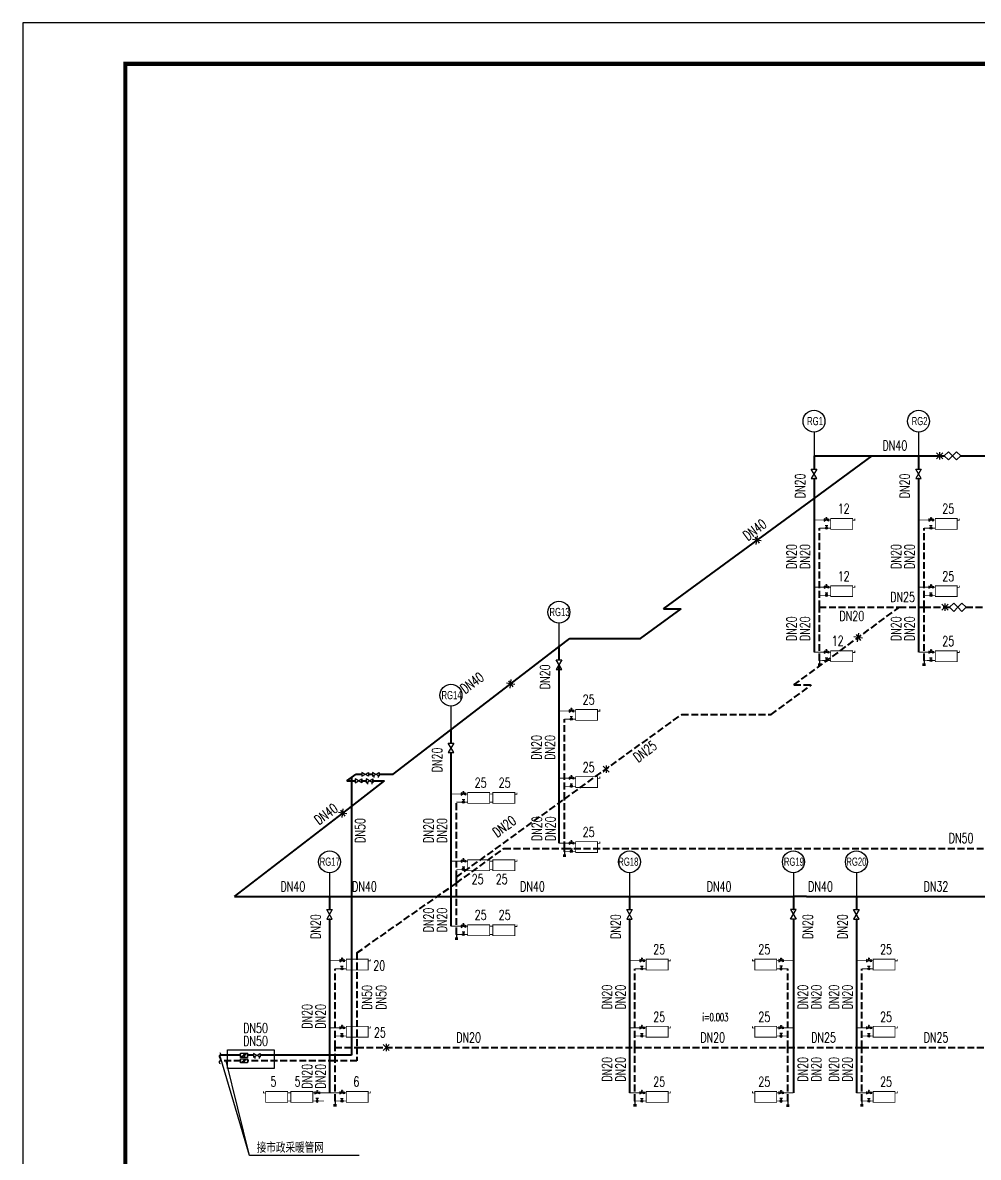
# Model space of a CAD drawing. Extents: x -37230 to 424755, y -141014 to 127947.
# Drawn here: x 51635 to 86515, y -48025 to -6619 of the extents above; entities that cross this region are included whole.
import ezdxf

# ---------------------------------------------------------------- set-up
doc = ezdxf.new("R2010")
doc.units = 0
doc.header["$LTSCALE"] = 1000
doc.header["$MEASUREMENT"] = 0
for name, pattern in [('CONTINOUS', [2000000.0, 1000000.0, 1000000.0]), ('DASH', [0.35, 0.25, -0.1]), ('DASHED2', [0.375, 0.25, -0.125])]:
    doc.linetypes.add(name, pattern=pattern)
for name, color, linetype in [('DIM-暖供水', 3, 'Continuous'), ('DIM_SYMB', 3, 'Continuous'), ('EQ-TH', 7, 'Continuous'), ('PUB_Title(图框)', 130, 'Continuous'), ('TH_TEXT', 7, 'Continuous'), ('TWT_TITLE', 7, 'Continuous'), ('VALVE-暖供水', 7, 'Continuous'), ('VALVE-暖回水', 7, 'Continuous'), ('暖-分户-平面图-供水-管线', 1, 'Continuous'), ('暖-分户-平面图-回水-管线', 4, 'DASHED2'), ('暖-垂直-平面图-供水-立管标注', 7, 'ByLayer'), ('暖-垂直-平面图-供水-管线上设备', 3, 'ByLayer'), ('暖-垂直-系统图-散热器', 4, 'Continuous'), ('设备以及附件层', 7, 'Continuous')]:
    doc.layers.add(name, color=color, linetype=linetype)
doc.layers.add('PIPE-暖供水', color=1, linetype='Continuous', lineweight=40)
doc.layers.add('PIPE-暖回水', color=2, linetype='DASH', lineweight=40)
doc.styles.add('_TCH_DIM', font='SIMPLEX', dxfattribs={"bigfont": 'GBCBIG'})
doc.styles.add('_THVAC_DIM', font='SIMPLEX', dxfattribs={"width": 0.8, "height": 3.5, "bigfont": 'HZTXT'})
doc.styles.add('HC_INT', font='HC_HZ.shx', dxfattribs={"width": 0.7, "bigfont": 'HC_TXT.SHX'})

# ---------------------------------------------------------------- blocks, each defined once
blk = doc.blocks.new('IHVAC2D_DWGLIB_HCNTLIB_NTDWGLIB_SYSLIB_00000018.DWG')
at = {"color": 0, "linetype": 'CONTINOUS'}
for p, q in [((-2, 1), (-2, -1)), ((0, 0), (-2, 1)), ((-2, -1), (0, 0)), ((-0.4, 2.1), (0.4, 2.1)), ((-0.4, 1.2), (0.4, 1.2)), ((0, 0), (0, 1.2)), ((0, 0), (2, 1)), ((2, -1), (0, 0)), ((2, 1), (2, -1))]:
    blk.add_line(p, q, dxfattribs=at)
at = {"color": 0}
for p, q in [((-0.4, 2.1), (-0.4, 1.2)), ((0.4, 2.1), (0.4, 1.2))]:
    blk.add_line(p, q, dxfattribs=at)
blk = doc.blocks.new('EQUIPLIB_VALVE_PIPEVALVE_00000035.DWG')
h = blk.add_hatch(color=0)
edge = h.paths.add_edge_path()
edge.add_arc((0, 0), 0.756, 0, 360)
at = {"color": 0, "linetype": 'CONTINOUS'}
for p, q in [((-0.97, 1.9), (0.97, 1.9)), ((0, 1.9), (0, 0))]:
    blk.add_line(p, q, dxfattribs=at)
at = {"color": 0}
blk.add_circle((0, 0), 0.756, dxfattribs=at)
blk = doc.blocks.new('$VALVE$00000833')
for p, q in [((0, 0), (0, -133)), ((50, -133), (-50, -133)), ((50, -183), (-50, -183))]:
    blk.add_line(p, q)
blk.add_point((0, 0))
blk = doc.blocks.new('我')
at = {"layer": 'TWT_TITLE'}
blk.add_lwpolyline([(-144001, -68537), (-54901, -68537), (-54901, -5537), (-144001, -5537)], close=True, dxfattribs=at)
at = {"layer": 'TWT_TITLE', "const_width": 150}
blk.add_lwpolyline([(-140251, -67037), (-56401, -67037), (-56401, -7037), (-140251, -7037)], close=True, dxfattribs=at)
blk = doc.blocks.new('$VALVE$00000295')
blk.add_lwpolyline([(-125, 72), (-125, -72), (125, 72), (125, -72), (-125, 72)])
for p in [(-125, 0), (125, 0)]:
    blk.add_point(p)
blk = doc.blocks.new('$VALVE$00000780')
at = {"layer": '设备以及附件层'}
for points in [[(-37, -37), (37, 37)], [(37, -37), (-37, 37)], [(0, 45), (0, -45)]]:
    blk.add_lwpolyline(points, dxfattribs=at)
blk = doc.blocks.new('$VALVE$00000440')
for points in [[(-75, -75), (0, 0), (-75, 75), (-150, 0)], [(75, -75), (150, 0), (75, 75), (0, 0)]]:
    blk.add_lwpolyline(points, close=True)
for p in [(-150, 0), (150, 0)]:
    blk.add_point(p)
blk = doc.blocks.new('$VALVE$00000929')
blk.add_lwpolyline([(-125, -72), (125, 72), (125, -72), (-125, 72)], close=True)
for points in [[(-80, -46), (-80, -116)], [(80, -46), (80, -116)]]:
    blk.add_lwpolyline(points)
for p in [(-125, 0), (125, 0)]:
    blk.add_point(p)
blk = doc.blocks.new('$VALVE$00000898')
blk.add_lwpolyline([(128, 74), (-128, -74), (-128, 74)], close=True)
blk.add_lwpolyline([(128, 74), (128, -74), (-128, -74)])
at = {"const_width": 50}
blk.add_lwpolyline([(0, 25, -1), (0, -25, -1)], format="xyb", close=True, dxfattribs=at)
for p in [(-128, 0), (128, 0)]:
    blk.add_point(p)
blk = doc.blocks.new('$ThvacSys$00000040')
at = {"elevation": 0}
blk.add_lwpolyline([(7, -101, -0.575183), (0, 0, 0.604745), (-11, 101, 16.924828)], format="xyb", dxfattribs=at)

msp = doc.modelspace()

# ---------------------------------------------------------------- linework, layer by layer
at = {"color": 3}
for p, q in [((80518.1, -21562.6), (80518.1, -22425.5)), ((84333.6, -21562.6), (84333.6, -22425.5)), ((71207.8, -28530.4), (71207.8, -29393.3)), ((67266.9, -31562.1), (67266.9, -32425)), ((62835.4, -37642.4), (62835.4, -38505.3)), ((73783.3, -37642.4), (73783.3, -38505.3)), ((79766.3, -37642.4), (79766.3, -38505.3)), ((82065.6, -37642.4), (82065.6, -38505.3))]:
    msp.add_line(p, q, dxfattribs=at)
msp.add_lwpolyline([(59113.3, -44099), (60808.4, -44099), (60808.4, -44781.7), (59113.3, -44781.7)], close=True)
at = {"layer": 'DIM-暖供水'}
msp.add_lwpolyline([(76169.6, -43164.6, 0, 0, 0), (77469.6, -43164.6, 53.3, 0, 0), (77669.6, -43164.6, 0, 0, 0)], format="xyseb", dxfattribs=at)
at = {"layer": 'DIM_SYMB', "color": 3}
for points in [[(63915.8, -47953.6), (59915.6, -47953.6), (58832.6, -44303.7)], [(63915.8, -47953.6), (59915.6, -47953.6), (59062.9, -44503.7)]]:
    msp.add_lwpolyline(points, dxfattribs=at)
at = {"layer": 'PIPE-暖供水', "linetype": 'Continuous'}
for p, q in [((80518.1, -22425.5), (80518.1, -22907)), ((80518.1, -22425.5), (82636.5, -22425.5)), ((80518.1, -23978.2), (82636.5, -22425.5)), ((82636.5, -22425.5), (83930.4, -22425.5)), ((83930.4, -22425.5), (84261.2, -22425.5)), ((84261.2, -22425.5), (84333.6, -22425.5)), ((84333.6, -22425.5), (84333.6, -22907)), ((84333.6, -22425.5), (85274.2, -22425.5)), ((85874.2, -22425.5), (91238, -22425.5)), ((80518.1, -23257.5), (80518.1, -23978.2)), ((84333.6, -23257.5), (84333.6, -29593.4)), ((75021, -28007.3), (80518.1, -23978.2)), ((80518.1, -23978.2), (80518.1, -29593.4)), ((74190.7, -29090.8), (75668.9, -28007.3)), ((75021, -28007.3), (75668.9, -28007.3)), ((67266.9, -32425), (71207.8, -29393.3)), ((71207.8, -29393.3), (71601, -29090.8)), ((71207.8, -29364.2), (71207.8, -29393.3)), ((71207.8, -29393.3), (71207.8, -29874.1)), ((71601, -29090.8), (74190.7, -29090.8)), ((71207.8, -30079.2), (71207.8, -36561.2)), ((65156.1, -34048.8), (67266.9, -32425)), ((67266.9, -32425), (67266.9, -32906.5)), ((67266.9, -33257.1), (67266.9, -38505.3)), ((63461.1, -34288.8), (63632.2, -34168.8)), ((63461.1, -34288.8), (63632.2, -34288.8)), ((63632.2, -34168.8), (63803.4, -34048.8)), ((63632.2, -34168.8), (63632.2, -34288.8)), ((63632.2, -34288.8), (63767.3, -34288.8)), ((63632.2, -35221.2), (64844.1, -34288.8)), ((63632.2, -34288.8), (63632.2, -35221.2)), ((63803.4, -34048.8), (64008.6, -34048.8)), ((64017.7, -34288.8), (64170.2, -34288.8)), ((64259, -34048.8), (64402, -34048.8)), ((64420.6, -34288.8), (64844.1, -34288.8)), ((64652.4, -34048.8), (65156.1, -34048.8)), ((59363.2, -38505.3), (63632.2, -35221.2)), ((63632.2, -35221.2), (63632.2, -38505.3)), ((59363.2, -38505.3), (61943.9, -38505.3)), ((61943.9, -38505.3), (62432.2, -38505.3)), ((62432.2, -38505.3), (62763, -38505.3)), ((62763, -38505.3), (62835.4, -38505.3)), ((62835.4, -38505.3), (62835.4, -38986.8)), ((62835.4, -38505.3), (63632.2, -38505.3)), ((63632.2, -38505.3), (67266.9, -38505.3)), ((63632.2, -38505.3), (63632.2, -44303.7)), ((67266.9, -38505.3), (67266.9, -39592.9)), ((67266.9, -38505.3), (73380.1, -38505.3)), ((73380.1, -38505.3), (73710.9, -38505.3)), ((73710.9, -38505.3), (73783.3, -38505.3)), ((73783.3, -38505.3), (73783.3, -38986.8)), ((73783.3, -38505.3), (79766.3, -38505.3)), ((79766.3, -38505.3), (79766.3, -38986.8)), ((80241.9, -38505.3), (79766.3, -38505.3)), ((80241.9, -38505.3), (81590, -38505.3)), ((81590, -38505.3), (82065.6, -38505.3)), ((82065.6, -38505.3), (82065.6, -38986.8)), ((82065.6, -38505.3), (88048.6, -38505.3)), ((62835.4, -39337.4), (62835.4, -44303.7)), ((73783.3, -39337.4), (73783.3, -45673.2)), ((79766.3, -39337.4), (79766.3, -45673.2)), ((82065.6, -39337.4), (82065.6, -45673.2)), ((59590.3, -44303.7), (58832.6, -44303.7)), ((60057.4, -44303.7), (59846.3, -44303.7)), ((62835.4, -44303.7), (60307.8, -44303.7)), ((63632.2, -44303.7), (62835.4, -44303.7)), ((62835.4, -44303.7), (62835.4, -45673.2))]:
    msp.add_line(p, q, dxfattribs=at)
at = {"layer": 'PIPE-暖回水', "linetype": 'DASH'}
for p, q in [((80717.5, -27952.1), (80717.5, -25065.4)), ((84533.1, -27952.1), (84533.1, -25065.4)), ((79783.3, -30780.7), (83635.6, -27952.1)), ((80717.5, -29893.4), (80717.5, -27952.1)), ((80717.5, -27952.1), (83635.6, -27952.1)), ((83635.6, -27952.1), (84533.1, -27952.1)), ((84533.1, -29893.4), (84533.1, -27952.1)), ((84533.1, -27952.1), (85468, -27952.1)), ((86068, -27952.1), (91038.5, -27952.1)), ((78953, -31864.2), (80431.2, -30780.7)), ((79783.3, -30780.7), (80431.2, -30780.7)), ((71407.2, -34952.6), (75691.9, -31864.2)), ((75691.9, -31864.2), (78953, -31864.2)), ((71407.2, -34952.6), (71407.2, -32033.2)), ((67466.3, -37803.5), (71407.2, -34952.6)), ((67466.3, -37803.5), (67466.3, -35065)), ((71407.2, -36752.7), (71407.2, -34952.6)), ((67466.3, -38015.5), (69200.4, -36752.7)), ((69200.4, -36752.7), (71407.2, -36752.7)), ((71407.2, -36861.2), (71407.2, -36752.7)), ((71407.2, -36752.7), (111872.7, -36752.7)), ((63832.2, -40567.1), (67466.3, -38015.5)), ((67466.3, -38015.5), (67466.3, -37803.5)), ((67466.3, -39892.9), (67466.3, -38015.5)), ((63832.2, -40567.1), (63832.2, -44013.8)), ((63034.9, -44013.8), (63034.9, -41145.2)), ((73982.7, -44013.8), (73982.7, -41145.2)), ((79566.8, -44013.8), (79566.8, -41145.2)), ((82265.1, -44013.8), (82265.1, -41145.2)), ((63034.9, -44013.8), (63832.2, -44013.8)), ((63034.9, -44503.7), (63034.9, -44013.8)), ((63832.2, -44013.8), (63832.2, -44503.7)), ((63832.2, -44013.8), (73982.7, -44013.8)), ((73982.7, -45973.2), (73982.7, -44013.8)), ((73982.7, -44013.8), (79566.8, -44013.8)), ((79566.8, -45973.2), (79566.8, -44013.8)), ((79566.8, -44013.8), (82265.1, -44013.8)), ((82265.1, -45973.2), (82265.1, -44013.8)), ((82265.1, -44013.8), (87849.2, -44013.8)), ((59590.3, -44503.7), (58832.6, -44503.7)), ((63034.9, -44503.7), (59846.3, -44503.7)), ((63034.9, -45973.2), (63034.9, -44503.7)), ((63832.2, -44503.7), (63034.9, -44503.7))]:
    msp.add_line(p, q, dxfattribs=at)
at = {"layer": '暖-分户-平面图-供水-管线', "lineweight": 40, "const_width": 30}
for points in [[(80890.7, -24767), (80518.1, -24767)], [(81120.7, -24767), (81050.7, -24767)], [(84706.2, -24767), (84333.6, -24767)], [(84936.2, -24767), (84866.2, -24767)], [(80890.7, -27219.2), (80518.1, -27219.2)], [(81120.7, -27219.2), (81050.7, -27219.2)], [(84706.2, -27219.2), (84333.6, -27219.2)], [(84936.2, -27219.2), (84866.2, -27219.2)], [(80890.7, -29593.4), (80518.1, -29593.4)], [(81120.7, -29593.4), (81050.7, -29593.4)], [(84706.2, -29593.4), (84333.6, -29593.4)], [(84936.2, -29593.4), (84866.2, -29593.4)], [(71580.4, -31734.8), (71207.8, -31734.8)], [(71810.4, -31734.8), (71740.4, -31734.8)], [(71580.4, -34187), (71207.8, -34187)], [(71810.4, -34187), (71740.4, -34187)], [(67639.5, -34766.5), (67266.9, -34766.5)], [(67869.5, -34766.5), (67799.5, -34766.5)], [(68789.6, -34766.5), (68674.4, -34766.5)], [(71580.4, -36561.2), (71207.8, -36561.2)], [(71810.4, -36561.2), (71740.4, -36561.2)], [(67639.5, -37218.7), (67266.9, -37218.7)], [(67869.5, -37218.7), (67799.5, -37218.7)], [(68789.6, -37218.7), (68674.4, -37218.7)], [(67639.5, -39592.9), (67266.9, -39592.9)], [(67869.5, -39592.9), (67799.5, -39592.9)], [(68789.6, -39592.9), (68674.4, -39592.9)], [(63208, -40846.8), (62835.4, -40846.8)], [(63438, -40846.8), (63368, -40846.8)], [(74155.9, -40846.8), (73783.3, -40846.8)], [(74385.9, -40846.8), (74315.9, -40846.8)], [(79163.7, -40846.8), (79233.7, -40846.8)], [(79393.7, -40846.8), (79766.3, -40846.8)], [(82438.2, -40846.8), (82065.6, -40846.8)], [(82668.2, -40846.8), (82598.2, -40846.8)], [(63208, -43299), (62835.4, -43299)], [(63438, -43299), (63368, -43299)], [(74155.9, -43299), (73783.3, -43299)], [(74385.9, -43299), (74315.9, -43299)], [(79163.7, -43299), (79233.7, -43299)], [(79393.7, -43299), (79766.3, -43299)], [(82438.2, -43299), (82065.6, -43299)], [(82668.2, -43299), (82598.2, -43299)], [(61312.7, -45673.2), (61427.9, -45673.2)], [(62232.8, -45673.2), (62302.8, -45673.2)], [(62462.8, -45673.2), (62835.4, -45673.2)], [(63208, -45673.2), (62835.4, -45673.2)], [(63438, -45673.2), (63368, -45673.2)], [(74155.9, -45673.2), (73783.3, -45673.2)], [(74385.9, -45673.2), (74315.9, -45673.2)], [(79163.7, -45673.2), (79233.7, -45673.2)], [(79393.7, -45673.2), (79766.3, -45673.2)], [(82438.2, -45673.2), (82065.6, -45673.2)], [(82668.2, -45673.2), (82598.2, -45673.2)]]:
    msp.add_lwpolyline(points, dxfattribs=at)
at = {"layer": '暖-分户-平面图-回水-管线', "const_width": 30}
for points in [[(80717.5, -25065.4), (80933, -25065.4)], [(80930.7, -25067), (80820.7, -25067)], [(81120.7, -25067), (81010.7, -25067)], [(84533.1, -25065.4), (84748.5, -25065.4)], [(84746.2, -25067), (84636.2, -25067)], [(84936.2, -25067), (84826.2, -25067)], [(80717.5, -27517.7), (80933, -27517.7)], [(80930.7, -27519.2), (80820.7, -27519.2)], [(81120.7, -27519.2), (81010.7, -27519.2)], [(84533.1, -27517.7), (84748.5, -27517.7)], [(84746.2, -27519.2), (84636.2, -27519.2)], [(84936.2, -27519.2), (84826.2, -27519.2)], [(80717.5, -29891.9), (80933, -29891.9)], [(80930.7, -29893.4), (80820.7, -29893.4)], [(81120.7, -29893.4), (81010.7, -29893.4)], [(84533.1, -29891.9), (84748.5, -29891.9)], [(84746.2, -29893.4), (84636.2, -29893.4)], [(84936.2, -29893.4), (84826.2, -29893.4)], [(71407.2, -32033.2), (71622.7, -32033.2)], [(71620.4, -32034.8), (71510.4, -32034.8)], [(71810.4, -32034.8), (71700.4, -32034.8)], [(71407.2, -34485.5), (71622.7, -34485.5)], [(71620.4, -34487), (71510.4, -34487)], [(71810.4, -34487), (71700.4, -34487)], [(67466.3, -35065), (67681.8, -35065)], [(67679.5, -35066.5), (67569.5, -35066.5)], [(67869.5, -35066.5), (67759.5, -35066.5)], [(68789.6, -35066.5), (68679.6, -35066.5)], [(71407.2, -36859.7), (71622.7, -36859.7)], [(71620.4, -36861.2), (71510.4, -36861.2)], [(71810.4, -36861.2), (71700.4, -36861.2)], [(67466.3, -37517.2), (67681.8, -37517.2)], [(67679.5, -37518.7), (67569.5, -37518.7)], [(67869.5, -37518.7), (67759.5, -37518.7)], [(68789.6, -37518.7), (68679.6, -37518.7)], [(67466.3, -39891.4), (67681.8, -39891.4)], [(67679.5, -39892.9), (67569.5, -39892.9)], [(67869.5, -39892.9), (67759.5, -39892.9)], [(68789.6, -39892.9), (68679.6, -39892.9)], [(63034.9, -41145.2), (63250.4, -41145.2)], [(63248, -41146.8), (63138, -41146.8)], [(63438, -41146.8), (63328, -41146.8)], [(73982.7, -41145.2), (74198.2, -41145.2)], [(74195.9, -41146.8), (74085.9, -41146.8)], [(74385.9, -41146.8), (74275.9, -41146.8)], [(79163.7, -41146.8), (79273.7, -41146.8)], [(79566.8, -41145.2), (79351.4, -41145.2)], [(79353.7, -41146.8), (79463.7, -41146.8)], [(82265.1, -41145.2), (82480.5, -41145.2)], [(82478.2, -41146.8), (82368.2, -41146.8)], [(82668.2, -41146.8), (82558.2, -41146.8)], [(63034.9, -43597.5), (63250.4, -43597.5)], [(63248, -43599), (63138, -43599)], [(63438, -43599), (63328, -43599)], [(73982.7, -43597.5), (74198.2, -43597.5)], [(74195.9, -43599), (74085.9, -43599)], [(74385.9, -43599), (74275.9, -43599)], [(79163.7, -43599), (79273.7, -43599)], [(79566.8, -43597.5), (79351.4, -43597.5)], [(79353.7, -43599), (79463.7, -43599)], [(82265.1, -43597.5), (82480.5, -43597.5)], [(82478.2, -43599), (82368.2, -43599)], [(82668.2, -43599), (82558.2, -43599)], [(61312.7, -45973.2), (61422.7, -45973.2)], [(62232.8, -45973.2), (62342.8, -45973.2)], [(62636, -45971.7), (62420.5, -45971.7)], [(62422.8, -45973.2), (62532.8, -45973.2)], [(63034.9, -45971.7), (63250.4, -45971.7)], [(63248, -45973.2), (63138, -45973.2)], [(63438, -45973.2), (63328, -45973.2)], [(73982.7, -45971.7), (74198.2, -45971.7)], [(74195.9, -45973.2), (74085.9, -45973.2)], [(74385.9, -45973.2), (74275.9, -45973.2)], [(79163.7, -45973.2), (79273.7, -45973.2)], [(79566.8, -45971.7), (79351.4, -45971.7)], [(79353.7, -45973.2), (79463.7, -45973.2)], [(82265.1, -45971.7), (82480.5, -45971.7)], [(82478.2, -45973.2), (82368.2, -45973.2)], [(82668.2, -45973.2), (82558.2, -45973.2)]]:
    msp.add_lwpolyline(points, dxfattribs=at)
at = {"layer": '暖-垂直-平面图-供水-立管标注', "color": 3}
for centre in [(80518.1, -21162.6), (84333.6, -21162.6), (71207.8, -28130.4), (67266.9, -31162.1), (62835.4, -37242.4), (73783.3, -37242.4), (79766.3, -37242.4), (82065.6, -37242.4)]:
    msp.add_circle(centre, 400, dxfattribs=at)
at = {"layer": '暖-垂直-系统图-散热器', "const_width": 30}
for points in [[(81128.7, -24715.2), (81128.7, -25110), (81928.7, -25110), (81928.7, -24715.2), (81128.7, -24715.2)], [(81928.7, -24775.2), (82008.7, -24775.2), (82008.7, -24715.2)], [(84944.3, -24715.2), (84944.3, -25110), (85744.3, -25110), (85744.3, -24715.2), (84944.3, -24715.2)], [(85744.3, -24775.2), (85824.3, -24775.2), (85824.3, -24715.2)], [(81128.7, -27167.4), (81128.7, -27562.2), (81928.7, -27562.2), (81928.7, -27167.4), (81128.7, -27167.4)], [(81928.7, -27227.4), (82008.7, -27227.4), (82008.7, -27167.4)], [(84944.3, -27167.4), (84944.3, -27562.2), (85744.3, -27562.2), (85744.3, -27167.4), (84944.3, -27167.4)], [(85744.3, -27227.4), (85824.3, -27227.4), (85824.3, -27167.4)], [(81128.7, -29541.6), (81128.7, -29936.4), (81928.7, -29936.4), (81928.7, -29541.6), (81128.7, -29541.6)], [(81928.7, -29601.6), (82008.7, -29601.6), (82008.7, -29541.6)], [(84944.3, -29541.6), (84944.3, -29936.4), (85744.3, -29936.4), (85744.3, -29541.6), (84944.3, -29541.6)], [(85744.3, -29601.6), (85824.3, -29601.6), (85824.3, -29541.6)], [(71818.4, -31683), (71818.4, -32077.8), (72618.4, -32077.8), (72618.4, -31683), (71818.4, -31683)], [(72618.4, -31743), (72698.4, -31743), (72698.4, -31683)], [(71818.4, -34135.2), (71818.4, -34530), (72618.4, -34530), (72618.4, -34135.2), (71818.4, -34135.2)], [(72618.4, -34195.2), (72698.4, -34195.2), (72698.4, -34135.2)], [(67877.5, -34714.7), (67877.5, -35109.5), (68677.5, -35109.5), (68677.5, -34714.7), (67877.5, -34714.7)], [(68797.7, -34714.7), (68797.7, -35109.5), (69597.7, -35109.5), (69597.7, -34714.7), (68797.7, -34714.7)], [(69596.1, -34774.7), (69676.1, -34774.7), (69676.1, -34714.7)], [(71818.4, -36509.4), (71818.4, -36904.2), (72618.4, -36904.2), (72618.4, -36509.4), (71818.4, -36509.4)], [(72618.4, -36569.4), (72698.4, -36569.4), (72698.4, -36509.4)], [(67877.5, -37166.9), (67877.5, -37561.8), (68677.5, -37561.8), (68677.5, -37166.9), (67877.5, -37166.9)], [(68797.7, -37166.9), (68797.7, -37561.8), (69597.7, -37561.8), (69597.7, -37166.9), (68797.7, -37166.9)], [(69596.1, -37226.9), (69676.1, -37226.9), (69676.1, -37166.9)], [(67877.5, -39541.1), (67877.5, -39935.9), (68677.5, -39935.9), (68677.5, -39541.1), (67877.5, -39541.1)], [(68797.7, -39541.1), (68797.7, -39935.9), (69597.7, -39935.9), (69597.7, -39541.1), (68797.7, -39541.1)], [(69596.1, -39601.1), (69676.1, -39601.1), (69676.1, -39541.1)], [(63446.1, -40795), (63446.1, -41189.8), (64246.1, -41189.8), (64246.1, -40795), (63446.1, -40795)], [(64246.1, -40855), (64326.1, -40855), (64326.1, -40795)], [(74393.9, -40795), (74393.9, -41189.8), (75193.9, -41189.8), (75193.9, -40795), (74393.9, -40795)], [(75193.9, -40855), (75273.9, -40855), (75273.9, -40795)], [(78355.6, -40855), (78275.6, -40855), (78275.6, -40795)], [(79155.6, -40795), (79155.6, -41189.8), (78355.6, -41189.8), (78355.6, -40795), (79155.6, -40795)], [(82676.3, -40795), (82676.3, -41189.8), (83476.3, -41189.8), (83476.3, -40795), (82676.3, -40795)], [(83476.3, -40855), (83556.3, -40855), (83556.3, -40795)], [(63446.1, -43247.2), (63446.1, -43642), (64246.1, -43642), (64246.1, -43247.2), (63446.1, -43247.2)], [(64246.1, -43307.2), (64326.1, -43307.2), (64326.1, -43247.2)], [(74393.9, -43247.2), (74393.9, -43642), (75193.9, -43642), (75193.9, -43247.2), (74393.9, -43247.2)], [(75193.9, -43307.2), (75273.9, -43307.2), (75273.9, -43247.2)], [(78355.6, -43307.2), (78275.6, -43307.2), (78275.6, -43247.2)], [(79155.6, -43247.2), (79155.6, -43642), (78355.6, -43642), (78355.6, -43247.2), (79155.6, -43247.2)], [(82676.3, -43247.2), (82676.3, -43642), (83476.3, -43642), (83476.3, -43247.2), (82676.3, -43247.2)], [(83476.3, -43307.2), (83556.3, -43307.2), (83556.3, -43247.2)], [(60506.2, -45681.4), (60426.2, -45681.4), (60426.2, -45621.4)], [(61304.7, -45621.4), (61304.7, -46016.2), (60504.7, -46016.2), (60504.7, -45621.4), (61304.7, -45621.4)], [(62224.8, -45621.4), (62224.8, -46016.2), (61424.8, -46016.2), (61424.8, -45621.4), (62224.8, -45621.4)], [(63446.1, -45621.4), (63446.1, -46016.2), (64246.1, -46016.2), (64246.1, -45621.4), (63446.1, -45621.4)], [(64244.7, -45681.4), (64324.7, -45681.4), (64324.7, -45621.4)], [(74393.9, -45621.4), (74393.9, -46016.2), (75193.9, -46016.2), (75193.9, -45621.4), (74393.9, -45621.4)], [(75193.9, -45681.4), (75273.9, -45681.4), (75273.9, -45621.4)], [(78355.6, -45681.4), (78275.6, -45681.4), (78275.6, -45621.4)], [(79155.6, -45621.4), (79155.6, -46016.2), (78355.6, -46016.2), (78355.6, -45621.4), (79155.6, -45621.4)], [(82676.3, -45621.4), (82676.3, -46016.2), (83476.3, -46016.2), (83476.3, -45621.4), (82676.3, -45621.4)], [(83476.3, -45681.4), (83556.3, -45681.4), (83556.3, -45621.4)]]:
    msp.add_lwpolyline(points, dxfattribs=at)

# ---------------------------------------------------------------- block references
at = {"layer": 'EQ-TH'}
for p, rotation in [((58832.6, -44303.7), 180), ((58832.6, -44503.7), 179.9999999999997)]:
    msp.add_blockref('$ThvacSys$00000040', p, dxfattribs=dict(at, rotation=rotation))
at = {"layer": 'PUB_Title(图框)', "color": 3}
msp.add_blockref('我', (195636.4, -1081.7), dxfattribs=at)
at = {"layer": 'VALVE-暖供水'}
for name, p, xscale, yscale, zscale in [('$VALVE$00000780', (85104.3, -22425.5), 3, 3, 3), ('$VALVE$00000440', (85574.2, -22425.5), 2, 2, 2), ('$VALVE$00000780', (85298.1, -27952.1), 3, 3, 3), ('$VALVE$00000780', (72928.3, -33856.2), 3, 3, 3), ('$VALVE$00000780', (64901, -44013.8), 3, 3, 3)]:
    msp.add_blockref(name, p, dxfattribs=dict(at, xscale=xscale, yscale=yscale, zscale=zscale))
for name, p, xscale, yscale, zscale, rotation in [('$VALVE$00000295', (80518.1, -23082.3), -1.4, -1.4, 1.4, 270.0000000000102), ('$VALVE$00000295', (80518.1, -23082.3), -1.4, -1.4, 1.4, 270.0000000000102), ('$VALVE$00000295', (84333.6, -23082.3), -1.4, -1.4, 1.4, 270.0000000000102), ('$VALVE$00000295', (84333.6, -23082.3), -1.4, -1.4, 1.4, 270.0000000000102), ('$VALVE$00000780', (78432.9, -25506.5), 3, 3, 3, 36.23969355500689), ('$VALVE$00000780', (82132, -29056.1), 3, 3, 3, 36.28831221538231), ('$VALVE$00000295', (71207.8, -30050.1), -1.4, -1.4, 1.4, 270.0000000000102), ('$VALVE$00000295', (71207.8, -30050.1), -1.4, -1.4, 1.4, 270.0000000000102), ('$VALVE$00000780', (69447.7, -30747.3), 3, 3, 3, 37.57103250370685), ('$VALVE$00000295', (67266.9, -33081.8), -1.4, -1.4, 1.4, 270.0000000000102), ('$VALVE$00000295', (67266.9, -33081.8), -1.4, -1.4, 1.4, 270.0000000000102), ('$VALVE$00000780', (63315.1, -35465.2), 3, 3, 3, 37.57103250370691), ('$VALVE$00000295', (62835.4, -39162.1), -1.4, -1.4, 1.4, 270.0000000000102), ('$VALVE$00000295', (62835.4, -39162.1), -1.4, -1.4, 1.4, 270.0000000000102), ('$VALVE$00000295', (73783.3, -39162.1), -1.4, -1.4, 1.4, 270.0000000000102), ('$VALVE$00000295', (73783.3, -39162.1), -1.4, -1.4, 1.4, 270.0000000000102), ('$VALVE$00000295', (79766.3, -39162.1), -1.4, 1.4, 1.4, 269.9999999999898), ('$VALVE$00000295', (79766.3, -39162.1), -1.4, 1.4, 1.4, 269.9999999999898), ('$VALVE$00000295', (82065.6, -39162.1), -1.4, -1.4, 1.4, 270.0000000000102), ('$VALVE$00000295', (82065.6, -39162.1), -1.4, -1.4, 1.4, 270.0000000000102)]:
    msp.add_blockref(name, p, dxfattribs=dict(at, xscale=xscale, yscale=yscale, zscale=zscale, rotation=rotation))
for name, p, rotation in [('$VALVE$00000295', (63892.5, -34288.8), 359.9999999999945), ('$VALVE$00000295', (64133.8, -34048.8), 8.320672052307127e-12), ('$VALVE$00000929', (64295.4, -34288.8), 359.9999999999945), ('$VALVE$00000929', (64527.2, -34048.8), 8.320672052307127e-12)]:
    msp.add_blockref(name, p, dxfattribs=dict(at, rotation=rotation))
at = {"layer": 'VALVE-暖供水', "xscale": -1, "yscale": -1, "rotation": 180}
for name, p in [('$VALVE$00000898', (59718.3, -44303.7)), ('$VALVE$00000929', (60182.6, -44303.7))]:
    msp.add_blockref(name, p, dxfattribs=at)
at = {"layer": 'VALVE-暖回水', "xscale": 2, "yscale": 2, "zscale": 2, "rotation": 1.181441733122439e-06}
msp.add_blockref('$VALVE$00000440', (85768, -27952.1), dxfattribs=at)
at = {"layer": 'VALVE-暖回水'}
for p in [(80718.1, -29893.4), (84533.6, -29893.4), (71407.8, -36861.2), (67466.9, -39892.9), (63035.4, -45973.2), (73983.3, -45973.2), (82265.6, -45973.2)]:
    msp.add_blockref('$VALVE$00000833', p, dxfattribs=at)
at = {"layer": 'VALVE-暖回水', "xscale": -1, "yscale": -1, "rotation": 179.9999999999998}
msp.add_blockref('$VALVE$00000898', (59718.3, -44503.7), dxfattribs=at)
at = {"layer": 'VALVE-暖回水', "xscale": -1}
msp.add_blockref('$VALVE$00000833', (79566.3, -45973.2), dxfattribs=at)
at = {"layer": '暖-垂直-平面图-供水-管线上设备', "yscale": 50, "zscale": 50}
for p, xscale in [((80970.8, -25065.4), 50), ((84786.3, -25065.4), 50), ((80970.8, -27517.7), 50), ((84786.3, -27517.7), 50), ((80970.8, -29891.9), 50), ((84786.3, -29891.9), 50), ((71660.5, -32033.2), 50), ((71660.5, -34485.5), 50), ((67719.6, -35065), 50), ((71660.5, -36859.7), 50), ((67719.6, -37517.2), 50), ((67719.6, -39891.4), 50), ((63288.2, -41145.2), 50), ((74236, -41145.2), 50), ((79313.6, -41145.2), -50), ((82518.3, -41145.2), 50), ((63288.2, -43597.5), 50), ((74236, -43597.5), 50), ((79313.6, -43597.5), -50), ((82518.3, -43597.5), 50), ((62382.7, -45971.7), -50), ((63288.2, -45971.7), 50), ((74236, -45971.7), 50), ((79313.6, -45971.7), -50), ((82518.3, -45971.7), 50)]:
    msp.add_blockref('EQUIPLIB_VALVE_PIPEVALVE_00000035.DWG', p, dxfattribs=dict(at, xscale=xscale))
at = {"layer": '暖-垂直-系统图-散热器', "yscale": 40, "zscale": 40}
for p, xscale in [((80970.7, -24767), -40), ((84786.2, -24767), -40), ((80970.7, -27219.2), -40), ((84786.2, -27219.2), -40), ((80970.7, -29593.4), -40), ((84786.2, -29593.4), -40), ((71660.4, -31734.8), -40), ((71660.4, -34187), -40), ((67719.5, -34766.5), -40), ((71660.4, -36561.2), -40), ((67719.5, -37218.7), -40), ((67719.5, -39592.9), -40), ((63288, -40846.8), -40), ((74235.9, -40846.8), -40), ((79313.7, -40846.8), 40), ((82518.2, -40846.8), -40), ((63288, -43299), -40), ((74235.9, -43299), -40), ((79313.7, -43299), 40), ((82518.2, -43299), -40), ((62382.8, -45673.2), 40), ((63288, -45673.2), -40), ((74235.9, -45673.2), -40), ((79313.7, -45673.2), 40), ((82518.2, -45673.2), -40)]:
    msp.add_blockref('IHVAC2D_DWGLIB_HCNTLIB_NTDWGLIB_SYSLIB_00000018.DWG', p, dxfattribs=dict(at, xscale=xscale))

# ---------------------------------------------------------------- texts
at = {"layer": 'DIM-暖供水', "color": 7, "style": '_THVAC_DIM', "width": 0.564706}
msp.add_text('i=0.003', height=297.5, dxfattribs=at).set_placement((76447.6, -43059.6))
at = {"layer": 'DIM_SYMB', "color": 3, "style": '_TCH_DIM'}
msp.add_text('接市政采暖管网', height=350, dxfattribs=at).set_placement((60178.2, -47857.6))
at = {"layer": 'TH_TEXT', "color": 3, "style": '_TCH_DIM', "width": 0.705882}
for s, p in [('DN40', (83019.3, -22229.3)), ('12', (81384, -24534.4)), ('25', (85199.6, -24534.4)), ('12', (81384, -27001)), ('25', (85199.6, -27001)), ('DN25', (83301.2, -27755.9)), ('DN20', (81445.9, -28452.1)), ('12', (81165.2, -29354.2)), ('25', (85199.6, -29366.5)), ('25', (72073.7, -31502.2)), ('25', (72073.7, -33968.8)), ('25', (68132.8, -34533.9)), ('25', (69010.9, -34533.9)), ('25', (72073.7, -36334.3)), ('DN50', (85434.4, -36555.2)), ('DN40', (61046.2, -38322)), ('DN40', (63657.7, -38322)), ('25', (68025.3, -38053.3)), ('25', (68903.4, -38053.3)), ('DN40', (69790.1, -38322)), ('DN40', (76601.7, -38322)), ('DN40', (80302.3, -38322)), ('DN32', (84518.8, -38322)), ('25', (68132.8, -39360.3)), ('25', (69010.9, -39360.3)), ('25', (74649.2, -40614.2)), ('25', (78488.9, -40614.2)), ('25', (82931.6, -40614.2)), ('20', (64430.4, -41206.9)), ('25', (74649.2, -43080.8)), ('25', (78488.9, -43080.8)), ('25', (82931.6, -43080.8)), ('DN50', (59683.1, -43488.8)), ('25', (64455.2, -43649.8)), ('DN20', (67460.8, -43833.7)), ('DN20', (76368.6, -43833.7)), ('DN25', (80414.8, -43833.7)), ('DN25', (84521, -43833.7)), ('DN50', (59683.1, -43962.2)), ('6', (63701.4, -45440.6)), ('25', (74649.2, -45446.4)), ('25', (78488.9, -45446.4)), ('25', (82931.6, -45446.4))]:
    msp.add_text(s, height=360, dxfattribs=at).set_placement(p)
for s, rotation, p in [('DN20', 90, (80191.7, -23975.7)), ('DN20', 90, (84007.2, -23975.7)), ('DN40', 36.65463, (78099.1, -25536.2)), ('DN20', 90, (79878.1, -26551.5)), ('DN20', 90, (80370.8, -26551.5)), ('DN20', 90, (83693.7, -26551.5)), ('DN20', 90, (84186.3, -26551.5)), ('DN20', 90, (79878.1, -29186)), ('DN20', 90, (80370.8, -29186)), ('DN20', 90, (83693.7, -29186)), ('DN20', 90, (84186.3, -29186)), ('DN20', 90, (70881.4, -30943.5)), ('DN40', 36.65463, (67781.4, -31124.9)), ('DN20', 90, (70567.8, -33519.3)), ('DN20', 90, (71060.5, -33519.3)), ('DN20', 90, (66940.5, -33975.3)), ('DN25', 37, (74103, -33625.7)), ('DN40', 36.65463, (62450.5, -35911.8)), ('DN20', 37, (68959.7, -36365.8)), ('DN50', 90, (64132.2, -36551)), ('DN20', 90, (66626.9, -36551)), ('DN20', 90, (67119.6, -36551)), ('DN20', 90, (70584, -36484.3)), ('DN20', 90, (71076.7, -36484.3)), ('DN20', 90, (62509, -40055.5)), ('DN20', 90, (66626.9, -39816.3)), ('DN20', 90, (67119.6, -39816.3)), ('DN20', 90, (73456.8, -40055.5)), ('DN20', 90, (80469.2, -40055.5)), ('DN20', 90, (81739.2, -40055.5)), ('DN50', 90, (64384.7, -42642.3)), ('DN50', 90, (64901.3, -42642.3)), ('DN20', 90, (73143.3, -42631.3)), ('DN20', 90, (73636, -42631.3)), ('DN20', 90, (80290.1, -42631.3)), ('DN20', 90, (80782.8, -42631.3)), ('DN20', 90, (81425.7, -42631.3)), ('DN20', 90, (81918.3, -42631.3)), ('DN20', 90, (62195.5, -43332.2)), ('DN20', 90, (62688.2, -43332.2)), ('DN20', 90, (62195.5, -45519.2)), ('DN20', 90, (62688.2, -45519.2)), ('DN20', 90, (73143.3, -45265.8)), ('DN20', 90, (73636, -45265.8)), ('DN20', 90, (80290.1, -45265.8)), ('DN20', 90, (80782.8, -45265.8)), ('DN20', 90, (81425.7, -45265.8)), ('DN20', 90, (81918.3, -45265.8)), ('5', 0.00001, (60680, -45440.6)), ('5', 0.00001, (61558.1, -45440.6))]:
    msp.add_text(s, height=360, rotation=rotation, dxfattribs=at).set_placement(p)
at = {"layer": '暖-垂直-平面图-供水-立管标注', "color": 3, "style": 'HC_INT', "width": 0.7}
for s, p in [('RG1', (80267.7, -21306.8)), ('RG2', (84083.2, -21306.8)), ('RG13', (70863.7, -28274.6)), ('RG14', (66922.8, -31306.3)), ('RG17', (62476.3, -37386.6)), ('RG18', (73374.2, -37386.6)), ('RG19', (79417.4, -37386.6)), ('RG20', (81697.8, -37386.6))]:
    msp.add_text(s, height=300, dxfattribs=at).set_placement(p)

doc.saveas('drawing.dxf')
